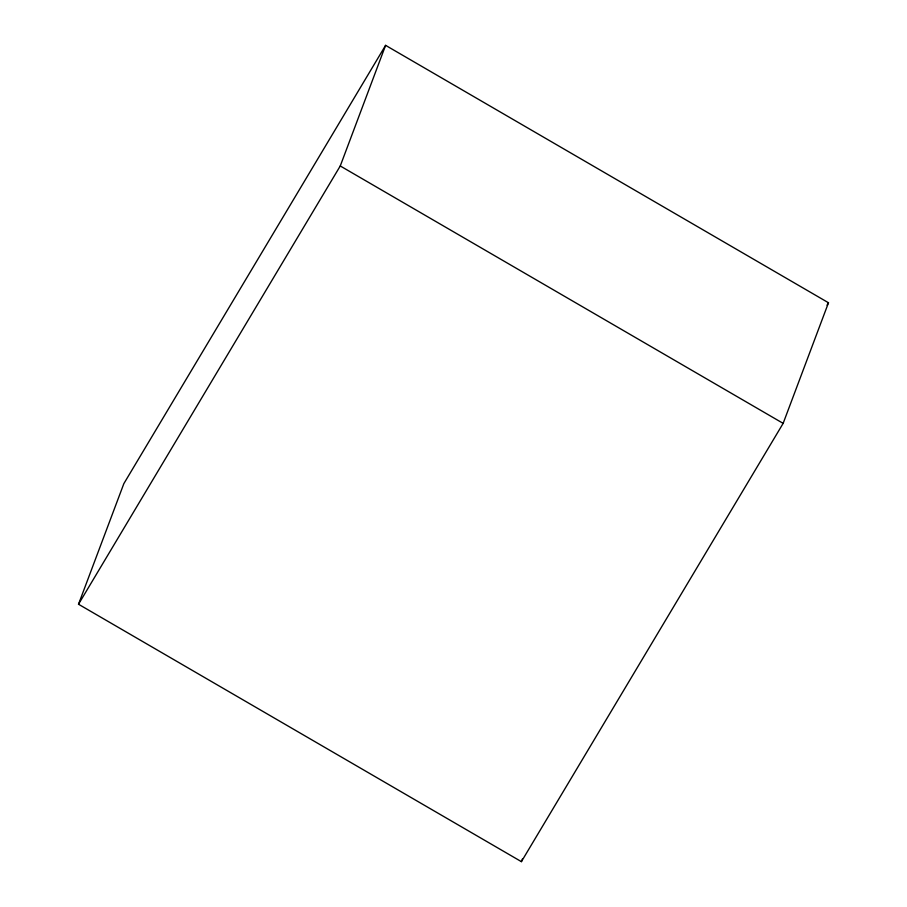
<?xml version="1.0" encoding="UTF-8"?>
<svg xmlns="http://www.w3.org/2000/svg" width="907" height="907" viewBox="0 0 907 907"><rect width="100%" height="100%" fill="white"/><g stroke="black" fill="none" stroke-linecap="round" stroke-linejoin="round"><path stroke-width="1.36" d="M78.512 604.243L123.851 483.635L385.6 45.35L828.488 302.757L783.149 423.365L521.4 861.65L78.512 604.243L340.261 165.97L385.6 45.35M521.4 861.65L522.398 858.997M827.037 305.183L828.488 302.757M340.261 165.97L783.149 423.365"/></g></svg>
